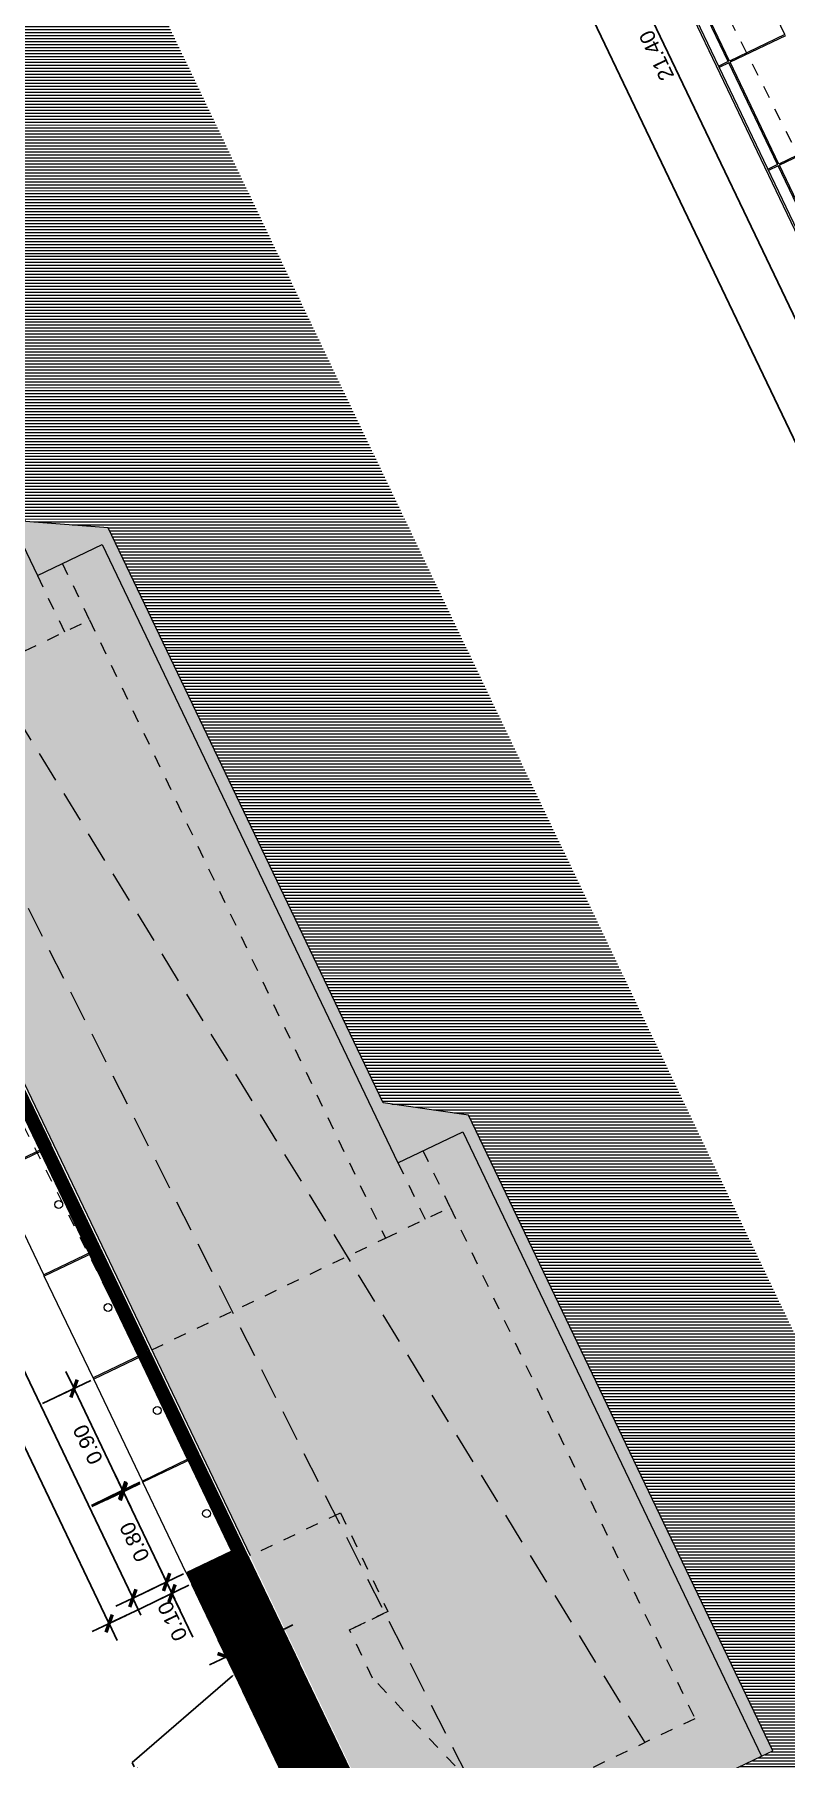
# Model space of a CAD drawing. Header units: metres. Extents: x 678805 to 1359287, y 2747329 to 5497370.
# Drawn here: x 679474.16 to 679480.14, y 2747433.82 to 2747447.57 of the extents above; entities that cross this region are included whole.
import ezdxf
from ezdxf import colors
from ezdxf.entities.mleader import LeaderData, LeaderLine
from ezdxf.math import Vec2, Vec3

# ---------------------------------------------------------------- set-up
doc = ezdxf.new("R2010")
doc.units = ezdxf.units.M
doc.linetypes.add('XREF_MON_WATERFEATURE$0$HIDDEN', pattern=[0.375, 0.25, -0.125])
doc.linetypes.add('XREF_MON_WATERFEATURE$0$TRAZOS2', pattern=[9.525, 6.35, -3.175])
doc.layers.add('02-L-Waterfeatures 01', color=7, linetype='Continuous', true_color=0x4da6ff)
doc.layers.add('XREF_MON_WATERFEATURE$0$01-TX-Dimensions_1-50', color=7, linetype='Continuous', true_color=0x3f5f7f)
doc.layers.add('XREF_MON_WATERFEATURE$0$-aux', color=50, linetype='Continuous', plot=False)
doc.layers.add('XREF_MON_WATERFEATURE$0$01-TX', color=7, linetype='Continuous')
doc.layers.add('XREF_MON_WATERFEATURE$0$COTAUX', color=7, linetype='Continuous')
for name, color, linetype, lineweight, true_color in [('XREF_MON_WATERFEATURE$0$02-L-projecció', 7, 'Continuous', 5, 0x636363), ('XREF_MON_WATERFEATURE$0$02-L-projecció 2', 7, 'Continuous', 5, 0x636363), ('XREF_MON_WATERFEATURE$0$3-TR D formigó', 7, 'Continuous', 5, 0x666666), ('XREF_MON_WATERFEATURE$0$3-TR tot_u', 7, 'Continuous', 5, 0x787878)]:
    doc.layers.add(name, color=color, linetype=linetype, lineweight=lineweight, true_color=true_color)
doc.layers.add('XREF_MON_WATERFEATURE$0$02-L-seccionat', color=6, linetype='Continuous', lineweight=5)
doc.layers.add('XREF_MON_WATERFEATURE$0$3-TR terra compactada', color=45, linetype='Continuous', lineweight=0)
doc.styles.add('XREF_MON_WATERFEATURE$0$Standard', font='arial.ttf')
doc.dimstyles.new('XREF_MON_WATERFEATURE$0$E50', dxfattribs={"dimscale": 0.03, "dimtxt": 4, "dimasz": 0.5, "dimexe": 0.1, "dimexo": 15, "dimgap": 1, "dimtad": 1, "dimzin": 0, "dimdsep": 46, "dimtxsty": 'XREF_MON_WATERFEATURE$0$Standard', "dimblk1": 'XREF_MON_WATERFEATURE$0$LINCOT200', "dimblk2": 'XREF_MON_WATERFEATURE$0$LINCOT200', "dimsah": 1, "dimcen": 0.1, "dimdle": 0.1, "dimclrt": 256, "dimadec": 0, "dimazin": 0, "dimtfac": 0.015385, "dimtofl": 0, "dimtmove": 0, "dimatfit": 3, "dimldrblk": 'XREF_MON_WATERFEATURE$0$LINCOT200', "dimfxl": 1, "dimtolj": 1, "dimtzin": 0, "dimarcsym": 0})

# ---------------------------------------------------------------- blocks, each defined once
blk = doc.blocks.new('XREF_MON_WATERFEATURE$0$View P3')
at = {"layer": 'XREF_MON_WATERFEATURE$0$02-L-projecció 2'}
for points in [[(4.685, -1.285), (4.685, 0.06), (28.937, 0.06)], [(7.484, 0.045), (26.178, 0.045)], [(15.674, -0.04), (15.674, 0.045)], [(15.685, -0.04), (15.685, 0.045)], [(16.585, -0.04), (16.585, 0.045)], [(16.596, -0.04), (16.596, 0.045)], [(14.774, -0.04), (15.674, -0.04)], [(14.774, -0.05), (15.674, -0.05)], [(15.674, -0.54), (15.674, -0.05)], [(15.685, -0.04), (16.585, -0.04)], [(15.685, -0.54), (15.685, -0.05)], [(15.685, -0.05), (16.585, -0.05)], [(16.585, -0.54), (16.585, -0.05)], [(16.596, -0.04), (17.496, -0.04)], [(16.596, -0.54), (16.596, -0.05)], [(16.596, -0.05), (17.496, -0.05)], [(16.596, -0.54), (17.496, -0.54)]]:
    blk.add_lwpolyline(points, dxfattribs=at)
at = {"layer": 'XREF_MON_WATERFEATURE$0$02-L-projecció 2', "linetype": 'XREF_MON_WATERFEATURE$0$TRAZOS2', "ltscale": 0.01}
blk.add_lwpolyline([(4.784, -0.851), (5.234, -0.845), (5.234, -0.707), (5.684, -0.702), (5.684, -0.564), (6.136, -0.559), (6.134, -0.421), (6.796, -0.41), (28.892, 0.06)], dxfattribs=at)
blk = doc.blocks.new('XREF_MON_WATERFEATURE$0$Long Section P3')
at = {"layer": 'XREF_MON_WATERFEATURE$0$3-TR D formigó'}
h = blk.add_hatch(dxfattribs=at)
h.set_pattern_fill('_USER', color=256, scale=0.008, angle=45.0037, pattern_type=0)
h.set_pattern_definition([(153.280275, (-20.59893, 2.6378295), (-0.0035970123, -0.0071457332), [])])
h.paths.add_polyline_path([(5.59, 2.699), (6.52, 2.699), (6.52, 2.198), (5.59, 2.198)])
h = blk.add_hatch(color=256, dxfattribs=at)
h.dxf.hatch_style = 1
h.paths.add_polyline_path([(6.53, 2.698), (6.52, 2.698), (6.52, 2.198), (6.53, 2.198)])
h = blk.add_hatch(dxfattribs=at)
h.set_pattern_fill('_USER', color=256, scale=0.008, angle=45.0037, pattern_type=0)
h.set_pattern_definition([(153.280275, (-19.65893, 2.6378286), (-0.0035970123, -0.0071457332), [])])
h.paths.add_polyline_path([(6.53, 2.699), (7.46, 2.699), (7.46, 2.198), (6.53, 2.198)])
h = blk.add_hatch(color=256, dxfattribs=at)
h.dxf.hatch_style = 1
h.paths.add_polyline_path([(7.47, 2.698), (7.46, 2.698), (7.46, 2.198), (7.47, 2.198)])
h = blk.add_hatch(dxfattribs=at)
h.set_pattern_fill('_USER', color=256, scale=0.008, angle=45.0037, pattern_type=0)
h.set_pattern_definition([(45.00369, (-1.598645, -3.411049), (-0.0056572186, 0.00565649), [])])
h.paths.add_polyline_path([(7.47, 2.198), (8.37, 2.198), (8.37, 2.298), (7.57, 2.298), (7.57, 2.698), (7.47, 2.698)])
h = blk.add_hatch(color=256, dxfattribs=at)
h.dxf.hatch_style = 1
h.paths.add_polyline_path([(8.381, 2.298), (8.37, 2.298), (8.37, 2.198), (8.381, 2.198)])
h = blk.add_hatch(dxfattribs=at)
h.set_pattern_fill('_USER', color=256, scale=0.008, angle=45.0037, pattern_type=0)
h.set_pattern_definition([(45.00369, (-0.687445, -3.411049), (-0.0056572186, 0.00565649), [])])
h.paths.add_polyline_path([(8.381, 2.198), (9.281, 2.198), (9.281, 2.298), (8.381, 2.298)])
h = blk.add_hatch(color=256, dxfattribs=at)
h.dxf.hatch_style = 1
h.paths.add_polyline_path([(9.293, 2.298), (9.281, 2.298), (9.281, 2.198), (9.293, 2.198)])
h = blk.add_hatch(dxfattribs=at)
h.set_pattern_fill('_USER', color=256, scale=0.008, angle=45.0037, pattern_type=0)
h.set_pattern_definition([(45.00369, (0.223755, -3.411049), (-0.0056572186, 0.00565649), [])])
h.paths.add_polyline_path([(9.293, 2.198), (10.193, 2.198), (10.193, 2.298), (9.293, 2.298)])
h = blk.add_hatch(color=256, dxfattribs=at)
h.dxf.hatch_style = 1
h.paths.add_polyline_path([(10.204, 2.298), (10.193, 2.298), (10.193, 2.198), (10.204, 2.198)])
h = blk.add_hatch(dxfattribs=at)
h.set_pattern_fill('_USER', color=256, scale=0.008, angle=45.0037, pattern_type=0)
h.set_pattern_definition([(45.00369, (1.134955, -3.411049), (-0.0056572186, 0.00565649), [])])
h.paths.add_polyline_path([(10.204, 2.198), (11.104, 2.198), (11.104, 2.298), (10.204, 2.298)])
h = blk.add_hatch(color=256, dxfattribs=at)
h.dxf.hatch_style = 1
h.paths.add_polyline_path([(11.115, 2.298), (11.104, 2.298), (11.104, 2.198), (11.115, 2.198)])
h = blk.add_hatch(dxfattribs=at)
h.set_pattern_fill('_USER', color=256, scale=0.008, angle=45.0037, pattern_type=0)
h.set_pattern_definition([(45.00369, (2.046155, -3.411049), (-0.0056572186, 0.00565649), [])])
h.paths.add_polyline_path([(11.115, 2.198), (12.015, 2.198), (12.015, 2.298), (11.115, 2.298)])
h = blk.add_hatch(dxfattribs=at)
h.set_pattern_fill('ANSI33', color=256, scale=0.008)
h.set_pattern_definition([(45, (0, 0.35), (-0.035921024, 0.035921024), []), (45, (0.03592, 0.35), (-0.035921024, 0.035921024), [0.0254, -0.0127])])
h.paths.add_polyline_path([(25.797, 0.887), (26.176, 1.537), (28.923, 1.537), (28.923, 1.637), (25.697, 1.637), (25.697, 0.987), (20.727, 0.987), (20.727, 0.336), (15.26, 0.336), (15.26, -0.236), (9.793, -0.236), (9.793, -0.808), (4.27, -0.808), (4.27, -0.908), (9.893, -0.908), (10.275, -0.336), (15.36, -0.336), (15.69, 0.236), (20.831, 0.236), (21.206, 0.887)])
at = {"layer": 'XREF_MON_WATERFEATURE$0$3-TR terra compactada'}
h = blk.add_hatch(dxfattribs=at)
h.set_pattern_fill('LINE', color=256, scale=0.0075, angle=-115.55755, style=0)
h.paths.add_polyline_path([(21.206, 0.887), (20.831, 0.236), (15.69, 0.236), (15.36, -0.336), (10.275, -0.336), (9.893, -0.908), (4.27, -0.908), (4.27, 1.006), (3.921, 1.006), (2.121, 0.435), (2.121, -0.198), (1.171, -0.198), (1.171, 0.184), (0.845, 0.187), (-1, 0.223), (-1, -2.5), (33.511, -2.5), (33.511, 2.456), (28.923, 2.376), (28.923, 1.537), (26.176, 1.537), (25.8, 0.887)])
at = {"layer": 'XREF_MON_WATERFEATURE$0$3-TR tot_u'}
h = blk.add_hatch(dxfattribs=at)
h.set_pattern_fill('AR-CONC', color=256, scale=0.001, angle=90.2657)
h.paths.add_polyline_path([(9.293, 2.178), (7.47, 2.182), (4.37, 2.188), (4.371, 1.359), (1.671, 0.502), (1.17, 0.502), (1.171, 0.167), (1.171, -0.198), (2.121, -0.198), (2.121, 0.435), (3.921, 1.006), (4.27, 1.006), (4.27, -0.808), (9.793, -0.808), (9.793, -0.236), (9.293, -0.236)])
h = blk.add_hatch(dxfattribs=at)
h.set_pattern_fill('AR-CONC', color=256, scale=0.001, angle=90.2657)
h.paths.add_polyline_path([(15.26, 0.114), (14.76, 0.114), (9.293, 0.114), (9.293, -0.236), (9.793, -0.236), (15.26, -0.236)])
h.paths.add_polyline_path([(14.76, 0.686), (14.76, 2.178), (9.293, 2.178), (9.293, 0.114), (14.76, 0.114)])
h.paths.add_polyline_path([(20.727, 0.686), (20.227, 0.686), (14.76, 0.686), (14.76, 0.336), (15.26, 0.336), (20.727, 0.336)])
h.paths.add_polyline_path([(20.227, 1.337), (20.227, 2.178), (14.76, 2.178), (14.76, 0.686), (20.227, 0.686)])
h.paths.add_polyline_path([(15.26, 0.336), (14.76, 0.336), (14.76, 0.114), (15.26, 0.114)])
h.paths.add_polyline_path([(20.727, 0.987), (20.227, 0.987), (20.227, 0.686), (20.727, 0.686)])
h.paths.add_polyline_path([(25.697, 1.337), (25.697, 1.637), (28.923, 1.637), (28.923, 2.178), (20.227, 2.178), (20.227, 1.337)])
h.paths.add_polyline_path([(25.697, 0.987), (25.697, 1.337), (20.227, 1.337), (20.227, 0.987), (20.727, 0.987)])
at = {"layer": 'XREF_MON_WATERFEATURE$0$-aux'}
for points in [[(6.53, 2.698), (6.52, 2.698), (6.52, 2.198), (6.53, 2.198)], [(7.47, 2.698), (7.46, 2.698), (7.46, 2.198), (7.47, 2.198)]]:
    blk.add_lwpolyline(points, close=True, dxfattribs=at)
at = {"layer": 'XREF_MON_WATERFEATURE$0$02-L-projecció', "linetype": 'XREF_MON_WATERFEATURE$0$TRAZOS2', "ltscale": 0.01}
for points in [[(28.748, 2.698), (7.47, 2.248)], [(7.471, 2.082), (7.471, 1.382), (6.597, 1.382), (6.597, 1.72)], [(9.293, 2.178), (9.293, 0.114)], [(3.921, 1.006), (6.171, 1.72)], [(6.171, 1.72), (6.597, 1.72), (6.597, 1.382)], [(25.697, 1.337), (20.227, 1.337), (20.227, 0.686), (14.76, 0.686), (14.76, 0.114), (9.293, 0.114), (9.293, -0.458), (4.77, -0.458), (4.77, 1.276)], [(15.26, 0.336), (14.76, 0.336)], [(14.76, 0.114), (15.26, 0.114)], [(9.793, -0.236), (9.293, -0.236)], [(9.293, -0.458), (9.793, -0.458)]]:
    blk.add_lwpolyline(points, dxfattribs=at)
at = {"layer": 'XREF_MON_WATERFEATURE$0$02-L-projecció'}
for points in [[(7.57, 2.698), (8.37, 2.698)], [(8.381, 2.698), (9.281, 2.698)], [(9.293, 2.698), (10.193, 2.698)], [(10.204, 2.698), (11.104, 2.698)], [(4.27, -0.808), (4.27, -0.908), (9.893, -0.908), (10.275, -0.336), (15.36, -0.336), (15.69, 0.236), (20.831, 0.236), (21.206, 0.887), (25.797, 0.887)]]:
    blk.add_lwpolyline(points, dxfattribs=at)
for centre in [(7.926, 2.348), (8.837, 2.348), (9.748, 2.348), (10.659, 2.348)]:
    blk.add_circle(centre, 0.0315, dxfattribs=at)
at = {"layer": 'XREF_MON_WATERFEATURE$0$02-L-projecció 2', "linetype": 'XREF_MON_WATERFEATURE$0$HIDDEN'}
for points in [[(3.871, 1.365), (4.771, 1.368), (14.295, 1.578), (28.96, 2.698)], [(4.77, -0.017), (14.3, 0.968), (28.748, 2.688)]]:
    blk.add_lwpolyline(points, dxfattribs=at)
at = {"layer": 'XREF_MON_WATERFEATURE$0$02-L-projecció 2'}
for points in [[(8.37, 2.198), (8.37, 2.698)], [(8.37, 2.698), (8.381, 2.698)], [(8.381, 2.198), (8.381, 2.698)], [(9.281, 2.198), (9.281, 2.698)], [(9.281, 2.698), (9.293, 2.698)], [(9.293, 2.198), (9.293, 2.698)], [(10.193, 2.198), (10.193, 2.698)], [(10.193, 2.698), (10.204, 2.698)], [(10.204, 2.198), (10.204, 2.698)], [(11.104, 2.198), (11.104, 2.698)], [(11.115, 2.198), (11.115, 2.698)], [(8.37, 2.298), (8.381, 2.298)], [(9.281, 2.298), (9.293, 2.298)], [(10.193, 2.298), (10.204, 2.298)], [(11.104, 2.298), (11.115, 2.298)]]:
    blk.add_lwpolyline(points, dxfattribs=at)
at = {"layer": 'XREF_MON_WATERFEATURE$0$02-L-seccionat'}
for points in [[(5.59, 2.699), (6.52, 2.699), (6.52, 2.198), (5.59, 2.198)], [(6.53, 2.699), (7.46, 2.699), (7.46, 2.198), (6.53, 2.198)]]:
    blk.add_lwpolyline(points, close=True, dxfattribs=at)
for points in [[(7.57, 2.698), (7.47, 2.698), (7.47, 2.198), (8.37, 2.198), (8.37, 2.298), (7.57, 2.298), (7.57, 2.698)], [(8.381, 2.198), (9.281, 2.198), (9.281, 2.298), (8.381, 2.298), (8.381, 2.198)], [(9.293, 2.198), (10.193, 2.198), (10.193, 2.298), (9.293, 2.298), (9.293, 2.198)], [(10.204, 2.198), (11.104, 2.198), (11.104, 2.298), (10.204, 2.298), (10.204, 2.198)], [(11.115, 2.198), (12.015, 2.198), (12.015, 2.298), (11.115, 2.298), (11.115, 2.198)], [(7.47, 2.178), (28.923, 2.178)], [(4.27, 1.006), (4.27, -0.808)], [(25.697, 0.987), (20.727, 0.987), (20.727, 0.336), (15.26, 0.336), (15.26, -0.236), (9.793, -0.236), (9.793, -0.808), (4.27, -0.808)]]:
    blk.add_lwpolyline(points, dxfattribs=at)
blk = doc.blocks.new('XREF_MON_WATERFEATURE$0$LINCOT200')
for p, q in [((0, -10), (0, 10)), ((0, 0), (10, 0))]:
    blk.add_line(p, q)
at = {"const_width": 1.88}
blk.add_lwpolyline([(3.54, -3.54), (-3.54, 3.54)], dxfattribs=at)
at = {"layer": 'XREF_MON_WATERFEATURE$0$COTAUX'}
blk.add_line((0, 0), (-1.25, 0), dxfattribs=at)
blk = doc.blocks.new('*D612')
at = {"layer": 'DEFPOINTS', "color": 0, "transparency": 16777216}
for p in [(679474.273, 2747458.447), (679473.615, 2747458.132), (679484.693, 2747436.656)]:
    blk.add_point(p, dxfattribs=at)
at = {"layer": 'XREF_MON_WATERFEATURE$0$01-TX-Dimensions_1-50', "color": 0, "lineweight": -2, "transparency": 16777216}
for p, q in [((679473.867, 2747458.252), (679473.612, 2747458.13)), ((679484.029, 2747436.356), (679473.622, 2747458.118)), ((679484.287, 2747436.462), (679484.032, 2747436.341))]:
    blk.add_line(p, q, dxfattribs=at)
at = {"layer": 'XREF_MON_WATERFEATURE$0$01-TX-Dimensions_1-50', "color": 0, "lineweight": -2, "transparency": 16777216, "xscale": 0.015, "yscale": 0.015, "zscale": 0.015}
for p, rotation in [((679473.615, 2747458.132), 115.5575828872426), ((679484.035, 2747436.342), 295.5575828872426)]:
    blk.add_blockref('XREF_MON_WATERFEATURE$0$LINCOT200', p, dxfattribs=dict(at, rotation=rotation))
at = {"layer": 'XREF_MON_WATERFEATURE$0$01-TX-Dimensions_1-50', "transparency": 16777216, "insert": (679478.198, 2747448.337), "char_height": 0.12, "attachment_point": 5, "rotation": 115.5576, "style": 'XREF_MON_WATERFEATURE$0$Standard'}
blk.add_mtext('\\A1;24.15', dxfattribs=at)
blk = doc.blocks.new('*D613')
at = {"layer": 'DEFPOINTS', "color": 0, "transparency": 16777216}
for p in [(679475.458, 2747455.967), (679484.693, 2747436.656), (679484.418, 2747436.525)]:
    blk.add_point(p, dxfattribs=at)
at = {"layer": 'XREF_MON_WATERFEATURE$0$01-TX-Dimensions_1-50', "color": 0, "lineweight": -2, "transparency": 16777216}
for p, q in [((679475.052, 2747455.773), (679475.181, 2747455.834)), ((679475.19, 2747455.822), (679484.412, 2747436.539)), ((679484.287, 2747436.462), (679484.416, 2747436.524))]:
    blk.add_line(p, q, dxfattribs=at)
at = {"layer": 'XREF_MON_WATERFEATURE$0$01-TX-Dimensions_1-50', "color": 0, "lineweight": -2, "transparency": 16777216, "xscale": 0.015, "yscale": 0.015, "zscale": 0.015}
for p, rotation in [((679475.184, 2747455.836), 115.5575828872426), ((679484.418, 2747436.525), 295.5575828872426)]:
    blk.add_blockref('XREF_MON_WATERFEATURE$0$LINCOT200', p, dxfattribs=dict(at, rotation=rotation))
at = {"layer": 'XREF_MON_WATERFEATURE$0$01-TX-Dimensions_1-50', "transparency": 16777216, "insert": (679479.115, 2747447.404), "char_height": 0.12, "attachment_point": 5, "rotation": 115.5576, "style": 'XREF_MON_WATERFEATURE$0$Standard'}
blk.add_mtext('\\A1;21.40', dxfattribs=at)
blk = doc.blocks.new('*D618')
at = {"layer": 'DEFPOINTS', "color": 0, "transparency": 16777216}
for p in [(679466.157, 2747454.554), (679465.5, 2747454.24), (679475.409, 2747435.21)]:
    blk.add_point(p, dxfattribs=at)
at = {"layer": 'XREF_MON_WATERFEATURE$0$01-TX-Dimensions_1-50', "color": 0, "lineweight": -2, "transparency": 16777216}
for p, q in [((679465.752, 2747454.36), (679465.497, 2747454.239)), ((679474.744, 2747434.909), (679465.506, 2747454.227)), ((679475.003, 2747435.015), (679474.748, 2747434.894))]:
    blk.add_line(p, q, dxfattribs=at)
at = {"layer": 'XREF_MON_WATERFEATURE$0$01-TX-Dimensions_1-50', "color": 0, "lineweight": -2, "transparency": 16777216, "xscale": 0.015, "yscale": 0.015, "zscale": 0.015}
for p, rotation in [((679465.5, 2747454.24), 115.5575828872426), ((679474.751, 2747434.895), 295.5575828872426)]:
    blk.add_blockref('XREF_MON_WATERFEATURE$0$LINCOT200', p, dxfattribs=dict(at, rotation=rotation))
at = {"layer": 'XREF_MON_WATERFEATURE$0$01-TX-Dimensions_1-50', "transparency": 16777216, "insert": (679470.08, 2747444.454), "char_height": 0.12, "attachment_point": 5, "rotation": 115.5576, "style": 'XREF_MON_WATERFEATURE$0$Standard'}
blk.add_mtext('\\A1;21.44', dxfattribs=at)
blk = doc.blocks.new('*D619')
at = {"layer": 'DEFPOINTS', "color": 0, "transparency": 16777216}
for p in [(679467.339, 2747452.084), (679475.365, 2747435.3), (679474.94, 2747435.097)]:
    blk.add_point(p, dxfattribs=at)
at = {"layer": 'XREF_MON_WATERFEATURE$0$01-TX-Dimensions_1-50', "color": 0, "lineweight": -2, "transparency": 16777216}
for p, q in [((679466.933, 2747451.89), (679466.911, 2747451.88)), ((679466.92, 2747451.867), (679474.934, 2747435.11)), ((679474.959, 2747435.106), (679474.938, 2747435.095))]:
    blk.add_line(p, q, dxfattribs=at)
at = {"layer": 'XREF_MON_WATERFEATURE$0$01-TX-Dimensions_1-50', "color": 0, "lineweight": -2, "transparency": 16777216, "xscale": 0.015, "yscale": 0.015, "zscale": 0.015}
for p, rotation in [((679466.914, 2747451.881), 115.5575828872426), ((679474.94, 2747435.097), 295.5575828872426)]:
    blk.add_blockref('XREF_MON_WATERFEATURE$0$LINCOT200', p, dxfattribs=dict(at, rotation=rotation))
at = {"layer": 'XREF_MON_WATERFEATURE$0$01-TX-Dimensions_1-50', "transparency": 16777216, "insert": (679470.81, 2747443.521), "char_height": 0.12, "attachment_point": 5, "rotation": 115.5576, "style": 'XREF_MON_WATERFEATURE$0$Standard'}
blk.add_mtext('\\A1;18.60', dxfattribs=at)
blk = doc.blocks.new('*D620')
at = {"layer": 'DEFPOINTS', "color": 0, "transparency": 16777216}
for p in [(679475.802, 2747435.398), (679475.409, 2747435.21), (679476.08, 2747434.818)]:
    blk.add_point(p, dxfattribs=at)
at = {"layer": 'XREF_MON_WATERFEATURE$0$01-TX-Dimensions_1-50', "color": 0, "lineweight": -2, "transparency": 16777216}
for p, q in [((679475.996, 2747434.992), (679476.081, 2747434.815)), ((679475.603, 2747434.804), (679475.687, 2747434.627)), ((679475.699, 2747434.636), (679476.066, 2747434.811))]:
    blk.add_line(p, q, dxfattribs=at)
at = {"layer": 'XREF_MON_WATERFEATURE$0$01-TX-Dimensions_1-50', "color": 0, "lineweight": -2, "transparency": 16777216, "xscale": 0.015, "yscale": 0.015, "zscale": 0.015}
for p, rotation in [((679476.08, 2747434.818), 25.55758288724264), ((679475.686, 2747434.63), 205.5575828872427)]:
    blk.add_blockref('XREF_MON_WATERFEATURE$0$LINCOT200', p, dxfattribs=dict(at, rotation=rotation))
at = {"layer": 'XREF_MON_WATERFEATURE$0$01-TX-Dimensions_1-50', "transparency": 16777216, "insert": (679475.922, 2747434.641), "char_height": 0.12, "attachment_point": 5, "rotation": 205.5576, "style": 'XREF_MON_WATERFEATURE$0$Standard'}
blk.add_mtext('\\A1;0.44', dxfattribs=at)
blk = doc.blocks.new('*D622')
at = {"layer": 'DEFPOINTS', "color": 0, "transparency": 16777216}
for p in [(679479.307, 2747457.807), (679475.919, 2747456.187), (679481.603, 2747445.737)]:
    blk.add_point(p, dxfattribs=at)
at = {"layer": 'XREF_MON_WATERFEATURE$0$01-TX-Dimensions_1-50', "color": 0, "lineweight": -2, "transparency": 16777216}
for p, q in [((679476.325, 2747456.381), (679479.309, 2747457.809)), ((679484.426, 2747447.103), (679479.313, 2747457.794)), ((679482.009, 2747445.931), (679484.435, 2747447.091))]:
    blk.add_line(p, q, dxfattribs=at)
at = {"layer": 'XREF_MON_WATERFEATURE$0$01-TX-Dimensions_1-50', "color": 0, "lineweight": -2, "transparency": 16777216, "xscale": 0.015, "yscale": 0.015, "zscale": 0.015}
for p, rotation in [((679479.307, 2747457.807), 115.5575828872426), ((679484.432, 2747447.089), 295.5575828872426)]:
    blk.add_blockref('XREF_MON_WATERFEATURE$0$LINCOT200', p, dxfattribs=dict(at, rotation=rotation))
at = {"layer": 'XREF_MON_WATERFEATURE$0$01-TX-Dimensions_1-50', "transparency": 16777216, "insert": (679481.787, 2747452.409), "char_height": 0.12, "attachment_point": 5, "rotation": 115.5576, "style": 'XREF_MON_WATERFEATURE$0$Standard'}
blk.add_mtext('\\A1;11.88', dxfattribs=at)
blk = doc.blocks.new('*D672')
at = {"layer": 'DEFPOINTS', "color": 0, "transparency": 16777216}
for p in [(679475.365, 2747435.3), (679475.409, 2747435.21), (679475.252, 2747435.135)]:
    blk.add_point(p, dxfattribs=at)
at = {"layer": 'XREF_MON_WATERFEATURE$0$01-TX-Dimensions_1-50', "color": 0, "lineweight": -2, "transparency": 16777216}
for p, q in [((679474.959, 2747435.106), (679475.206, 2747435.224)), ((679475.215, 2747435.211), (679475.246, 2747435.148)), ((679475.003, 2747435.015), (679475.249, 2747435.133)), ((679475.252, 2747435.135), (679475.419, 2747434.786))]:
    blk.add_line(p, q, dxfattribs=at)
at = {"layer": 'XREF_MON_WATERFEATURE$0$01-TX-Dimensions_1-50', "color": 0, "lineweight": -2, "transparency": 16777216, "xscale": 0.015, "yscale": 0.015, "zscale": 0.015}
for p, rotation in [((679475.209, 2747435.225), 115.5575829416763), ((679475.252, 2747435.135), 295.5575829416763)]:
    blk.add_blockref('XREF_MON_WATERFEATURE$0$LINCOT200', p, dxfattribs=dict(at, rotation=rotation))
at = {"layer": 'XREF_MON_WATERFEATURE$0$01-TX-Dimensions_1-50', "transparency": 16777216, "insert": (679475.256, 2747434.914), "char_height": 0.12, "attachment_point": 5, "rotation": 115.5576, "style": 'XREF_MON_WATERFEATURE$0$Standard'}
blk.add_mtext('\\A1;0.10', dxfattribs=at)
blk = doc.blocks.new('*D673')
at = {"layer": 'DEFPOINTS', "color": 0, "transparency": 16777216}
for p in [(679475.02, 2747436.022), (679474.864, 2747435.947), (679475.365, 2747435.3)]:
    blk.add_point(p, dxfattribs=at)
at = {"layer": 'XREF_MON_WATERFEATURE$0$01-TX-Dimensions_1-50', "color": 0, "lineweight": -2, "transparency": 16777216}
for p, q in [((679474.614, 2747435.827), (679474.861, 2747435.945)), ((679475.202, 2747435.238), (679474.87, 2747435.933)), ((679474.959, 2747435.106), (679475.206, 2747435.224))]:
    blk.add_line(p, q, dxfattribs=at)
at = {"layer": 'XREF_MON_WATERFEATURE$0$01-TX-Dimensions_1-50', "color": 0, "lineweight": -2, "transparency": 16777216, "xscale": 0.015, "yscale": 0.015, "zscale": 0.015}
for p, rotation in [((679474.864, 2747435.947), 115.5575828570049), ((679475.209, 2747435.225), 295.5575828570049)]:
    blk.add_blockref('XREF_MON_WATERFEATURE$0$LINCOT200', p, dxfattribs=dict(at, rotation=rotation))
at = {"layer": 'XREF_MON_WATERFEATURE$0$01-TX-Dimensions_1-50', "transparency": 16777216, "insert": (679474.954, 2747435.546), "char_height": 0.12, "attachment_point": 5, "rotation": 115.5576, "style": 'XREF_MON_WATERFEATURE$0$Standard'}
blk.add_mtext('\\A1;0.80', dxfattribs=at)
blk = doc.blocks.new('*D674')
at = {"layer": 'DEFPOINTS', "color": 0, "transparency": 16777216}
for p in [(679474.471, 2747436.769), (679474.627, 2747436.844), (679475.015, 2747436.032)]:
    blk.add_point(p, dxfattribs=at)
at = {"layer": 'XREF_MON_WATERFEATURE$0$01-TX-Dimensions_1-50', "color": 0, "lineweight": -2, "transparency": 16777216}
for p, q in [((679474.221, 2747436.649), (679474.468, 2747436.767)), ((679474.852, 2747435.97), (679474.477, 2747436.755)), ((679474.609, 2747435.837), (679474.856, 2747435.955))]:
    blk.add_line(p, q, dxfattribs=at)
at = {"layer": 'XREF_MON_WATERFEATURE$0$01-TX-Dimensions_1-50', "color": 0, "lineweight": -2, "transparency": 16777216, "xscale": 0.015, "yscale": 0.015, "zscale": 0.015}
for p, rotation in [((679474.471, 2747436.769), 115.5575828608923), ((679474.859, 2747435.957), 295.5575828608923)]:
    blk.add_blockref('XREF_MON_WATERFEATURE$0$LINCOT200', p, dxfattribs=dict(at, rotation=rotation))
at = {"layer": 'XREF_MON_WATERFEATURE$0$01-TX-Dimensions_1-50', "transparency": 16777216, "insert": (679474.582, 2747436.323), "char_height": 0.12, "attachment_point": 5, "rotation": 115.5576, "style": 'XREF_MON_WATERFEATURE$0$Standard'}
blk.add_mtext('\\A1;0.90', dxfattribs=at)
blk = doc.blocks.new('XREF_MON_WATERFEATURE')
for name, p, rotation in [('XREF_MON_WATERFEATURE$0$View P3', (679486.8109, 2747432.3662), 115.5575828872439), ('XREF_MON_WATERFEATURE$0$Long Section P3', (679481.0656, 2747429.6344), 115.557582887388)]:
    blk.add_blockref(name, p, dxfattribs=dict(rotation=rotation))
at = {"layer": 'XREF_MON_WATERFEATURE$0$01-TX-Dimensions_1-50'}
for base, p1, p2, angle, picture, middle in [((679473.6151, 2747458.1318), (679484.6927, 2747436.6565), (679474.2734, 2747458.4466), 115.55758, '*D612', (679478.2804, 2747448.3759)), ((679484.4183, 2747436.5252), (679475.4583, 2747455.9669), (679484.6927, 2747436.6565), 115.55758, '*D613', (679479.1971, 2747447.4434)), ((679465.5, 2747454.2401), (679475.4085, 2747435.2095), (679466.1575, 2747454.5545), 115.55758, '*D618', (679470.161, 2747444.4932)), ((679474.9404, 2747435.0966), (679467.3385, 2747452.0841), (679475.3654, 2747435.2998), 115.55758, '*D619', (679470.8927, 2747443.5607)), ((679476.0795, 2747434.8179), (679475.4085, 2747435.2095), (679475.8022, 2747435.3978), 205.55758, '*D620', (679475.8827, 2747434.7237))]:
    dim = blk.add_linear_dim(base=base, p1=p1, p2=p2, angle=angle, dimstyle='XREF_MON_WATERFEATURE$0$E50', dxfattribs=at)
    dim.commit()
    dim.dimension.update_dxf_attribs({"geometry": picture, "text_midpoint": middle, "dimtype": 128})
dim = blk.add_linear_dim(base=(679479.3068, 2747457.8072), p1=(679481.6031, 2747445.7366), p2=(679475.9187, 2747456.187), angle=115.55758, dimstyle='XREF_MON_WATERFEATURE$0$E50', dxfattribs=at)
dim.commit()
dim.dimension.update_dxf_attribs({"geometry": '*D622', "text_midpoint": (679481.7871, 2747452.4089)})
for p1, p2, distance, picture, middle in [((679475.0154, 2747436.0316), (679474.6271, 2747436.8436), 0.1735, '*D674', (679474.5824, 2747436.3234)), ((679475.3654, 2747435.2998), (679475.0202, 2747436.0215), 0.1735, '*D673', (679474.9539, 2747435.5464)), ((679475.3654, 2747435.2998), (679475.4085, 2747435.2096), -0.1735, '*D672', (679475.2562, 2747434.9143))]:
    dim = blk.add_aligned_dim(p1=p1, p2=p2, distance=distance, dimstyle='XREF_MON_WATERFEATURE$0$E50', override={"dimtad": 4}, dxfattribs=at)
    dim.commit()
    dim.dimension.update_dxf_attribs({"geometry": picture, "text_midpoint": middle})
at = {"layer": 'XREF_MON_WATERFEATURE$0$01-TX'}
ml = blk.add_multileader_mtext('Standard', dxfattribs=at)
ml.set_content('PRECAST CONCRETE BLOCK\\P50x93x50cm', color=256, style='XREF_MON_WATERFEATURE$0$Standard')
ml.set_leader_properties()
ml.build(insert=Vec2(0, 0))
ml.multileader.update_dxf_attribs({"dogleg_length": 0.0769, "arrow_head_size": 0.0192})
ctx = ml.context
ctx.base_point, ctx.char_height, ctx.arrow_head_size, ctx.landing_gap_size, ctx.plane_origin, ctx.plane_x_axis, ctx.plane_y_axis = Vec3(679475.3914, 2747432.8208), 0.05, 0.0192, 0.0192, Vec3(679476.2849, 2747433.3431), Vec3(-0.4281213, 0.9037213), Vec3(-0.9037213, -0.4281213)
notes = []
notes.append((ctx, [(1, (1, 1, 0), (679474.9338, 2747433.7868), (0.4281213, -0.9037213), 0.0385, [(0, [(679475.7497, 2747434.4895)], 0, [])])]))
ctx.mtext.insert, ctx.mtext.text_direction, ctx.mtext.rotation, ctx.mtext.flow_direction = Vec3(679475.3601, 2747432.8273), Vec3(-0.4281213, 0.9037213), 1.5640721, 5
for ctx, leaders in notes:
    for number, flags, end, landing, length, lines in leaders:
        leader = LeaderData()
        leader.index, (leader.has_last_leader_line, leader.has_dogleg_vector, leader.attachment_direction) = number, flags
        leader.last_leader_point, leader.dogleg_vector, leader.dogleg_length = Vec3(end), Vec3(landing), length
        for number, points, colour, breaks in lines:
            line = LeaderLine()
            line.index, line.vertices, line.color, line.breaks = number, Vec3.list(points), colors.encode_raw_color(colour), breaks
            leader.lines.append(line)
        ctx.leaders.append(leader)

msp = doc.modelspace()

# ---------------------------------------------------------------- block references
at = {"layer": '02-L-Waterfeatures 01', "color": 18, "true_color": 0x000000}
msp.add_blockref('XREF_MON_WATERFEATURE', (0, 0), dxfattribs=at)

doc.saveas('drawing.dxf')
